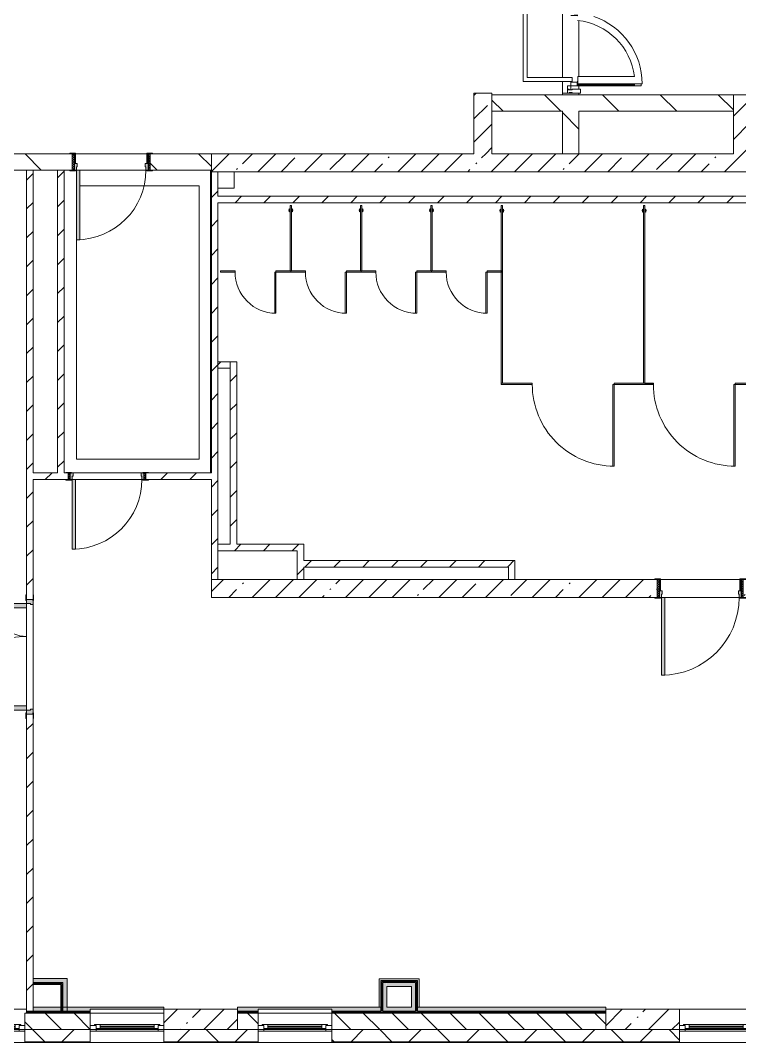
# Model space of a CAD drawing. Header units: millimetres. Extents: x -2766 to 205613, y -8553 to 29000.
# Drawn here: x 170479 to 179268, y -258 to 12229 of the extents above; entities that cross this region are included whole.
import ezdxf

# ---------------------------------------------------------------- set-up
doc = ezdxf.new("R2010")
doc.units = ezdxf.units.MM
for name, color, linetype, lineweight in [('A-DETL-2', 7, 'Continuous', 5), ('A-DOOR-5', 7, 'Continuous', 5), ('A-GENM-1', 7, 'Continuous', 5), ('A-GLAZ-2', 7, 'Continuous', 5), ('A-GLAZ-CWMG-3', 7, 'Continuous', 5), ('A-WALL', 7, 'Continuous', 9), ('A-WALL-3', 7, 'Continuous', 5), ('I-WALL-3', 7, 'Continuous', 5), ('S-COLS-2', 7, 'Continuous', 5)]:
    doc.layers.add(name, color=color, linetype=linetype, lineweight=lineweight)
for name, color, linetype, lineweight, true_color in [('A-DETL-GENF-4', 7, 'Continuous', 5, 0xaaaaaa), ('A-DOOR-2', 7, 'Continuous', 5, 0xaaaaaa), ('A-DOOR-3', 7, 'Continuous', 5, 0xe2e2e2), ('A-DOOR-FRAM-3', 7, 'Continuous', 5, 0xe2e2e2), ('A-DOOR-FRAM-4', 7, 'Continuous', 5, 0xaaaaaa), ('A-FLOR-2', 7, 'Continuous', 5, 0xaaaaaa), ('A-GENM-2', 7, 'Continuous', 5, 0xe2ddcd), ('I-WALL-1', 7, 'Continuous', 9, 0xe7e7e7), ('I-WALL-2', 7, 'Continuous', 5, 0xe7e7e7)]:
    doc.layers.add(name, color=color, linetype=linetype, lineweight=lineweight, true_color=true_color)
pattern_1 = [(45, (78602.98, 0), (-176.7767, 176.7767), [])]
pattern_2 = [(45, (78603, 0), (-285.1231, 285.1231), []), (45, (78888.1, 0), (-285.1231, 285.1231), [504.031, -100.806, 16.764, -84.042])]
pattern_3 = [(135, (78603, 0), (-353.5534, -353.5534), [])]
pattern_4 = [(45, (78603, 0), (-530.33, 530.33), []), (135, (78603, 0), (-530.33, -530.33), [])]

# ---------------------------------------------------------------- blocks, each defined once
blk = doc.blocks.new('120_Окно_СКБ_1Ст - 120_Окно_СКБ_1Ст 900х2500_h_ с форточкой-V213-2_2_1_птичка')
at = {"layer": 'A-GLAZ-2'}
for p, q in [((-450, -127), (-450, -57)), ((-450, -57), (-380, -57)), ((450, -57), (-450, -57)), ((-380, -57), (-380, -127)), ((380, -87), (-380, -87)), ((-380, -87), (-380, -127)), ((-330, -137), (-330, -87)), ((-330, -107), (330, -107)), ((330, -117), (-330, -117)), ((330, -137), (330, -87)), ((380, -127), (380, -57)), ((380, -57), (450, -57)), ((380, -127), (380, -87)), ((450, -57), (450, -127)), ((-380, -127), (-450, -127)), ((-450, -127), (-400, -127)), ((-380, -127), (-400, -127)), ((-400, -127), (-400, -137)), ((-400, -137), (400, -137)), ((400, -137), (-400, -137)), ((450, -127), (380, -127)), ((400, -127), (380, -127)), ((400, -127), (450, -127)), ((400, -137), (400, -127))]:
    blk.add_line(p, q, dxfattribs=at)
blk = doc.blocks.new('120_Окно_СКБ_1Ст - 120_Окно_СКБ_1Ст 900х2500_h_ с форточкой-22876038-2_2_1_птичка')
at = {"layer": 'A-GLAZ-2'}
for p, q in [((-450, -127), (-450, -57)), ((-450, -57), (-380, -57)), ((450, -57), (-450, -57)), ((-380, -57), (-380, -127)), ((380, -87), (-380, -87)), ((-380, -87), (-380, -127)), ((-330, -137), (-330, -87)), ((-330, -107), (330, -107)), ((330, -117), (-330, -117)), ((330, -137), (330, -87)), ((380, -127), (380, -57)), ((380, -57), (450, -57)), ((380, -127), (380, -87)), ((450, -57), (450, -127)), ((-380, -127), (-450, -127)), ((-450, -127), (-400, -127)), ((-380, -127), (-400, -127)), ((-400, -127), (-400, -137)), ((-400, -137), (400, -137)), ((400, -137), (-400, -137)), ((450, -127), (380, -127)), ((400, -127), (380, -127)), ((400, -127), (450, -127)), ((400, -137), (400, -127))]:
    blk.add_line(p, q, dxfattribs=at)
blk = doc.blocks.new('BSC_Колонна _Прямоугольная - 250х900-23282983-2_2_1_птичка')
at = {"layer": 'S-COLS-2'}
h = blk.add_hatch(dxfattribs=at)
h.set_pattern_fill('FP_147', color=256, style=0, pattern_type=2)
h.set_pattern_definition([(45, (-99480, -25), (-285.1231, 285.1231), []), (45, (-99194.88, -25), (-285.1231, 285.1231), [504.031, -100.806, 16.764, -84.042])])
h.paths.add_polyline_path([(450, -125), (450, 125), (-450, 125), (-450, -125)])
for p, q in [((450, 125), (-450, 125)), ((-450, 125), (-450, -125)), ((450, -125), (450, 125)), ((-450, -125), (450, -125))]:
    blk.add_line(p, q, dxfattribs=at)
blk = doc.blocks.new('110_Дверь_СКБ_1Ст_Внутренняя1 - Д-7а_л__950x2100h_Туалет-V215-2_2_1_птичка')
at = {"layer": 'A-DOOR-2'}
h = blk.add_hatch(dxfattribs=at)
h.set_pattern_fill('FP_148', color=256, style=0, pattern_type=2)
h.set_pattern_definition([(135, (1776.41, 174.685), (-14.14214, -14.14214), []), (225, (1776.41, 174.685), (14.14214, -14.14214), [])])
h.paths.add_polyline_path([(537.5, 110), (512.5, 110), (512.5, -110), (537.5, -110)])
at = {"layer": 'A-DOOR-3'}
h = blk.add_hatch(color=256, dxfattribs=at)
h.paths.add_polyline_path([(-487.5, 110), (-487.5, 30), (-452.5, 30), (-452.5, 70), (-462.5, 70), (-462.5, 110), (-472.5, 110)])
h.paths.add_polyline_path([(497.5, 110), (487.5, 110), (487.5, 70), (477.5, 70), (477.5, 30), (512.5, 30), (512.5, 110)])
at = {"layer": 'A-DOOR-FRAM-3'}
for points in [[(487.5, 1060), (447.5, 1060), (447.5, 110), (487.5, 112), (487.5, 692.5)], [(-512.5, 118), (-542.5, 118), (-542.5, 110), (-472.5, 110), (-472.5, 118), (-498.3, 118)], [(-487.5, 30), (-487.5, -110), (-472.5, -110), (-472.5, 30)], [(567.5, 118), (497.5, 118), (497.5, 110), (567.5, 110)], [(497.5, 30), (497.5, -110), (512.5, -110), (512.5, 30)], [(-487.5, -110), (-542.5, -110), (-542.5, -118), (-472.5, -118), (-472.5, -110)], [(567.5, -110), (497.5, -110), (497.5, -118), (567.5, -114)]]:
    blk.add_hatch(color=256, dxfattribs=at).paths.add_polyline_path(points)
at = {"layer": 'A-DOOR-FRAM-4'}
h = blk.add_hatch(dxfattribs=at)
h.set_pattern_fill('FP_149', color=256, style=0, pattern_type=2)
h.set_pattern_definition([(45, (-346.384, 174.685), (-14.1421, 14.1421), []), (135, (-346.384, 174.685), (-14.1421, -14.1421), [])])
h.paths.add_polyline_path([(-512.5, 110), (-512.5, -110), (-487.5, -110), (-487.5, 110)])
at = {"layer": 'A-DOOR-2'}
for p, q in [((487.5, 1060), (447.5, 1060)), ((447.5, 1060), (447.5, 110)), ((487.5, 110), (487.5, 1060)), ((447.5, 110), (487.5, 110))]:
    blk.add_line(p, q, dxfattribs=at)
blk.add_arc((487.5, 110), 950, 90, 180, dxfattribs=at)
at = {"layer": 'A-DOOR-FRAM-4'}
for p, q in [((-472.5, 118), (-542.5, 118)), ((-542.5, 118), (-542.5, 110)), ((-542.5, 110), (-472.5, 110)), ((-487.5, 110), (-512.5, 110)), ((-512.5, 110), (-512.5, -110)), ((-462.5, 110), (-487.5, 110)), ((-487.5, 110), (-487.5, 30)), ((-487.5, -110), (-487.5, 110)), ((-472.5, 110), (-487.5, 110)), ((-487.5, 110), (-487.5, 109)), ((-487.5, 109), (-472.5, 109)), ((-487.5, 30), (-452.5, 30)), ((-472.5, 30), (-487.5, 30)), ((-487.5, 30), (-487.5, -110)), ((-472.5, 110), (-472.5, 118)), ((-472.5, 109), (-472.5, 110)), ((-472.5, -110), (-472.5, 30)), ((-462.5, 70), (-462.5, 110)), ((-452.5, 70), (-462.5, 70)), ((-452.5, 30), (-452.5, 70)), ((487.5, 70), (477.5, 70)), ((477.5, 70), (477.5, 30)), ((477.5, 30), (512.5, 30)), ((487.5, 110), (487.5, 70)), ((512.5, 110), (487.5, 110)), ((567.5, 118), (497.5, 118)), ((497.5, 118), (497.5, 110)), ((512.5, 110), (497.5, 110)), ((497.5, 110), (497.5, 109)), ((497.5, 110), (567.5, 110)), ((497.5, 109), (512.5, 109)), ((512.5, 30), (497.5, 30)), ((497.5, 30), (497.5, -110)), ((512.5, 30), (512.5, 110)), ((537.5, 110), (512.5, 110)), ((512.5, 110), (512.5, -110)), ((512.5, 109), (512.5, 110)), ((512.5, -110), (512.5, 30)), ((537.5, -110), (537.5, 110)), ((567.5, 110), (567.5, 118)), ((-472.5, -110), (-542.5, -110)), ((-542.5, -110), (-542.5, -118)), ((-542.5, -118), (-472.5, -118)), ((-512.5, -110), (-487.5, -110)), ((-487.5, -110), (-472.5, -110)), ((-472.5, -118), (-472.5, -110)), ((497.5, -110), (512.5, -110)), ((567.5, -110), (497.5, -110)), ((497.5, -110), (497.5, -118)), ((497.5, -118), (567.5, -118)), ((512.5, -110), (537.5, -110)), ((567.5, -118), (567.5, -110))]:
    blk.add_line(p, q, dxfattribs=at)
blk = doc.blocks.new('110_Дверь_СКБ_2Ст - Д-5_п_ Из игровой в коридор-32215844-2_2_1_птичка')
at = {"layer": 'A-DOOR-3'}
for points in [[(-638, 41), (-638, 40), (-588, 42), (-588, 940), (-638, 940), (-638, 233)], [(612, 58), (612, 40), (662, 43), (662, 440), (612, 440), (612, 126)]]:
    blk.add_hatch(color=256, dxfattribs=at).paths.add_polyline_path(points)
h = blk.add_hatch(color=256, dxfattribs=at)
h.paths.add_polyline_path([(-688, 39), (-688, -40), (-628, -40), (-628, -10), (-638, -10), (-638, 40), (-688, 40)])
h.paths.add_polyline_path([(652, -20), (652, -40), (712, -39), (712, 40), (662, 40), (662, -10), (652, -10)])
at = {"layer": 'A-DOOR-FRAM-3'}
for points in [[(-743, 40), (-672, 40), (-672, 48), (-743, 48)], [(698, 48), (698, 40), (768, 40), (765, 48), (712, 48)], [(-743, -48), (-672, -48), (-672, -40), (-743, -44)], [(698, -48), (768, -48), (768, -40), (698, -40)]]:
    blk.add_hatch(color=256, dxfattribs=at).paths.add_polyline_path(points)
at = {"layer": 'A-DOOR-2'}
for p, q in [((-638, 940), (-638, 40)), ((-588, 940), (-638, 940)), ((-588, 40), (-588, 940)), ((662, 440), (612, 440)), ((612, 440), (612, 40)), ((662, 40), (662, 440)), ((-638, 40), (-588, 40)), ((612, 40), (662, 40))]:
    blk.add_line(p, q, dxfattribs=at)
for centre, radius, start, end in [((-638, 40), 900, 0, 90), ((662, 40), 400, 90, 180)]:
    blk.add_arc(centre, radius, start, end, dxfattribs=at)
at = {"layer": 'A-DOOR-FRAM-4'}
for p, q in [((-672, 48), (-743, 48)), ((-743, 48), (-743, 40)), ((-743, 40), (-672, 40)), ((-638, 40), (-688, 40)), ((-688, 40), (-688, -40)), ((-672, 40), (-672, 48)), ((-638, -10), (-638, 40)), ((662, 40), (662, -10)), ((712, 40), (662, 40)), ((768, 48), (698, 48)), ((698, 48), (698, 40)), ((698, 40), (768, 40)), ((712, -40), (712, 40)), ((768, 40), (768, 48)), ((-672, -40), (-743, -40)), ((-743, -40), (-743, -48)), ((-743, -48), (-672, -48)), ((-688, -40), (-628, -40)), ((-672, -39), (-688, -39)), ((-688, -39), (-688, -40)), ((-688, -40), (-672, -40)), ((-672, -40), (-672, -39)), ((-672, -48), (-672, -40)), ((-628, -10), (-638, -10)), ((-628, -40), (-628, -10)), ((662, -10), (652, -10)), ((652, -10), (652, -40)), ((652, -40), (712, -40)), ((712, -39), (698, -39)), ((698, -39), (698, -40)), ((698, -40), (712, -40)), ((768, -40), (698, -40)), ((698, -40), (698, -48)), ((698, -48), (768, -48)), ((712, -40), (712, -39)), ((768, -48), (768, -40))]:
    blk.add_line(p, q, dxfattribs=at)
blk = doc.blocks.new('BSC_Колонна _Прямоугольная - 250х900-V216-2_2_1_птичка')
at = {"layer": 'S-COLS-2'}
h = blk.add_hatch(dxfattribs=at)
h.set_pattern_fill('FP_150', color=256, style=0, pattern_type=2)
h.set_pattern_definition([(45, (-94080, -25), (-285.1231, 285.1231), []), (45, (-93794.88, -25), (-285.1231, 285.1231), [504.031, -100.806, 16.764, -84.042])])
h.paths.add_polyline_path([(-450, -125), (450, -125), (450, 125), (-450, 125), (-450, -17)])
for p, q in [((450, 125), (-450, 125)), ((-450, 125), (-450, -125)), ((450, -125), (450, 125)), ((-450, -125), (450, -125))]:
    blk.add_line(p, q, dxfattribs=at)
blk = doc.blocks.new('110_Дверь_СКБ_1Ст_Внутренняя1 - Д-8 950x2100h_охрана-V218-2_2_1_птичка')
at = {"layer": 'A-DOOR-2'}
h = blk.add_hatch(dxfattribs=at)
h.set_pattern_fill('FP_128', color=256, style=0, pattern_type=2)
h.set_pattern_definition([(135, (1826.41, 164.685), (-14.14214, -14.14214), []), (225, (1826.41, 164.685), (14.14214, -14.14214), [])])
h.paths.add_polyline_path([(487, 100), (462, 99), (462, -100), (487, -100), (487, 99)])
at = {"layer": 'A-DOOR-3'}
h = blk.add_hatch(color=256, dxfattribs=at)
h.paths.add_polyline_path([(437, 100), (437, 60), (427, 60), (427, 20), (462, 20), (462, 100)])
h.paths.add_polyline_path([(-438, 100), (-438, 20), (-403, 20), (-404, 60), (-413, 60), (-413, 100)])
at = {"layer": 'A-DOOR-FRAM-3'}
for points in [[(437, 950), (397, 950), (397, 100), (437, 100), (437, 755)], [(-463, 108), (-493, 108), (-493, 100), (-423, 100), (-423, 108), (-442, 108)], [(-438, 20), (-438, -100), (-423, -100), (-423, 20)], [(517, 108), (447, 107), (447, 100), (517, 100), (517, 106)], [(462, 20), (447, 20), (447, -100), (462, -100)], [(-493, -100), (-493, -108), (-423, -108), (-423, -100), (-463, -100)], [(447, -100), (447, -108), (517, -108), (517, -100), (462, -100)]]:
    blk.add_hatch(color=256, dxfattribs=at).paths.add_polyline_path(points)
at = {"layer": 'A-DOOR-FRAM-4'}
h = blk.add_hatch(dxfattribs=at)
h.set_pattern_fill('FP_129', color=256, style=0, pattern_type=2)
h.set_pattern_definition([(45, (-296.384, 164.685), (-14.1421, 14.1421), []), (135, (-296.384, 164.685), (-14.1421, -14.1421), [])])
h.paths.add_polyline_path([(-463, 100), (-463, -100), (-438, -95), (-438, 100)])
at = {"layer": 'A-DOOR-2'}
for p, q in [((437, 950), (397, 950)), ((397, 950), (397, 100)), ((437, 100), (437, 950)), ((397, 100), (437, 100))]:
    blk.add_line(p, q, dxfattribs=at)
blk.add_arc((437, 100), 850, 90, 180, dxfattribs=at)
at = {"layer": 'A-DOOR-FRAM-4'}
for p, q in [((-423, 108), (-493, 108)), ((-493, 108), (-493, 100)), ((-493, 100), (-423, 100)), ((-438, 100), (-463, 100)), ((-463, 100), (-463, -100)), ((-413, 100), (-438, 100)), ((-438, 100), (-438, 20)), ((-438, -100), (-438, 100)), ((-423, 100), (-438, 100)), ((-438, 100), (-438, 99)), ((-438, 99), (-423, 99)), ((-438, 20), (-403, 20)), ((-423, 20), (-438, 20)), ((-438, 20), (-438, -100)), ((-423, 100), (-423, 108)), ((-423, 99), (-423, 100)), ((-423, -100), (-423, 20)), ((-413, 60), (-413, 100)), ((-403, 60), (-413, 60)), ((-403, 20), (-403, 60)), ((437, 60), (427, 60)), ((427, 60), (427, 20)), ((427, 20), (462, 20)), ((437, 100), (437, 60)), ((462, 100), (437, 100)), ((517, 108), (447, 108)), ((447, 108), (447, 100)), ((462, 100), (447, 100)), ((447, 100), (447, 99)), ((447, 100), (517, 100)), ((447, 99), (462, 99)), ((462, 20), (447, 20)), ((447, 20), (447, -100)), ((462, 20), (462, 100)), ((487, 100), (462, 100)), ((462, 100), (462, -100)), ((462, 99), (462, 100)), ((462, -100), (462, 20)), ((487, -100), (487, 100)), ((517, 100), (517, 108)), ((-423, -100), (-493, -100)), ((-493, -100), (-493, -108)), ((-493, -108), (-423, -108)), ((-463, -100), (-438, -100)), ((-438, -100), (-423, -100)), ((-423, -108), (-423, -100)), ((447, -100), (462, -100)), ((517, -100), (447, -100)), ((447, -100), (447, -108)), ((447, -108), (517, -108)), ((462, -100), (487, -100)), ((517, -108), (517, -100))]:
    blk.add_line(p, q, dxfattribs=at)
blk = doc.blocks.new('110_Дверь_СКБ_1Ст_Внутренняя1 - Д-8 950x2100h_охрана-V219-2_2_1_птичка')
at = {"layer": 'A-DOOR-2'}
h = blk.add_hatch(dxfattribs=at)
h.set_pattern_fill('FP_152', color=256, style=0, pattern_type=2)
h.set_pattern_definition([(135, (1826.41, 104.685), (-14.14214, -14.14214), []), (225, (1826.41, 104.685), (14.14214, -14.14214), [])])
h.paths.add_polyline_path([(462, 40), (462, -40), (487, -40), (487, 40)])
at = {"layer": 'A-DOOR-3'}
h = blk.add_hatch(color=256, dxfattribs=at)
h.paths.add_polyline_path([(-438, 40), (-438, -40), (-403, -40), (-403, 0), (-413, 0), (-413, 40)])
h.paths.add_polyline_path([(462, 40), (437, 39), (437, 0), (427, 0), (427, -40), (462, -38), (462, 39)])
at = {"layer": 'A-DOOR-FRAM-3'}
for points in [[(397, 890), (397, 40), (437, 40), (437, 890)], [(-463, 48), (-493, 48), (-493, 40), (-423, 44), (-423, 48), (-438, 48)], [(517, 48), (447, 48), (447, 40), (517, 40)], [(-423, -40), (-493, -41), (-493, -48), (-423, -48), (-423, -41)], [(487, -40), (447, -40), (447, -48), (517, -48), (517, -40)]]:
    blk.add_hatch(color=256, dxfattribs=at).paths.add_polyline_path(points)
at = {"layer": 'A-DOOR-FRAM-4'}
h = blk.add_hatch(dxfattribs=at)
h.set_pattern_fill('FP_153', color=256, style=0, pattern_type=2)
h.set_pattern_definition([(45, (-296.384, 104.685), (-14.1421, 14.1421), []), (135, (-296.384, 104.685), (-14.1421, -14.1421), [])])
h.paths.add_polyline_path([(-463, 40), (-463, -40), (-438, -40), (-438, 40)])
at = {"layer": 'A-DOOR-2'}
for p, q in [((437, 890), (397, 890)), ((397, 890), (397, 40)), ((437, 40), (437, 890)), ((397, 40), (437, 40))]:
    blk.add_line(p, q, dxfattribs=at)
blk.add_arc((437, 40), 850, 90, 180, dxfattribs=at)
at = {"layer": 'A-DOOR-FRAM-4'}
for p, q in [((-423, 48), (-493, 48)), ((-493, 48), (-493, 40)), ((-493, 40), (-423, 40)), ((-438, 40), (-463, 40)), ((-463, 40), (-463, -40)), ((-413, 40), (-438, 40)), ((-438, 40), (-438, -40)), ((-438, -40), (-438, 40)), ((-423, 40), (-438, 40)), ((-438, 40), (-438, 39)), ((-438, 39), (-423, 39)), ((-423, 40), (-423, 48)), ((-423, 39), (-423, 40)), ((-413, 0), (-413, 40)), ((-403, 0), (-413, 0)), ((-403, -40), (-403, 0)), ((437, 0), (427, 0)), ((427, 0), (427, -40)), ((437, 40), (437, 0)), ((462, 40), (437, 40)), ((517, 48), (447, 48)), ((447, 48), (447, 40)), ((462, 40), (447, 40)), ((447, 40), (447, 39)), ((447, 40), (517, 40)), ((447, 39), (462, 39)), ((462, -40), (462, 40)), ((487, 40), (462, 40)), ((462, 40), (462, -40)), ((462, 39), (462, 40)), ((487, -40), (487, 40)), ((517, 40), (517, 48)), ((-423, -40), (-493, -40)), ((-493, -40), (-493, -48)), ((-493, -48), (-423, -48)), ((-463, -40), (-438, -40)), ((-423, -39), (-438, -39)), ((-438, -39), (-438, -40)), ((-438, -40), (-403, -40)), ((-438, -40), (-423, -40)), ((-423, -40), (-423, -39)), ((-423, -48), (-423, -40)), ((427, -40), (462, -40)), ((462, -39), (447, -39)), ((447, -39), (447, -40)), ((447, -40), (462, -40)), ((517, -40), (447, -40)), ((447, -40), (447, -48)), ((447, -48), (517, -48)), ((462, -40), (462, -39)), ((462, -40), (487, -40)), ((517, -48), (517, -40))]:
    blk.add_line(p, q, dxfattribs=at)
blk = doc.blocks.new('131_Сантехническая перегородка 7 - СП-1-V268-2_2_1_птичка')
at = {"layer": 'A-GENM-2'}
blk.add_hatch(color=256, dxfattribs=at).paths.add_polyline_path([(2166, -8), (2166, 8), (-4, 8), (-4, -8), (1953, -8)])
at = {"layer": 'A-GENM-1'}
for p, q in [((2166, 8), (-4, 8)), ((-4, 8), (-4, -8)), ((2166, -8), (2166, 8)), ((-4, -8), (2166, -8))]:
    blk.add_line(p, q, dxfattribs=at)
at = {"layer": 'A-GENM-1', "flags": 128}
for points in [[(71, 8), (71, 9), (71, 9), (70, 9), (70, 10), (70, 10), (69, 11), (69, 11), (68, 12), (68, 12), (67, 12), (67, 13), (66, 13), (66, 13), (65, 14), (65, 14), (64, 14), (64, 14), (63, 14), (62, 15), (62, 15), (61, 15), (61, 15), (60, 15), (59, 15), (59, 15), (58, 15), (58, 15), (57, 15), (56, 15), (56, 15), (55, 15), (55, 15), (54, 14), (54, 14), (53, 14), (52, 14), (52, 13), (51, 13), (51, 13), (50, 13), (50, 12), (49, 12), (49, 11), (48, 11), (48, 11), (48, 10), (47, 10), (47, 9), (46, 9), (46, 8), (46, 8)], [(46, -8), (46, -9), (47, -9), (47, -9), (47, -10), (48, -10), (48, -11), (49, -11), (49, -12), (50, -12), (50, -12), (51, -13), (51, -13), (52, -13), (52, -14), (53, -14), (53, -14), (54, -14), (54, -14), (55, -15), (56, -15), (56, -15), (57, -15), (57, -15), (58, -15), (59, -15), (59, -15), (60, -15), (60, -15), (61, -15), (62, -15), (62, -15), (63, -15), (63, -14), (64, -14), (64, -14), (65, -14), (66, -13), (66, -13), (67, -13), (67, -13), (68, -12), (68, -12), (69, -11), (69, -11), (69, -11), (70, -10), (70, -10), (71, -9), (71, -9), (71, -8), (71, -8)]]:
    blk.add_lwpolyline(points, dxfattribs=at)
at = {"layer": 'A-GENM-1'}
for radius, start, end in [(24.6, 19.9113, 160.0887), (17.6, 45, 135), (17.6, 45, 135), (15.1, 45, 135), (24.6, 199.9113, 340.0887), (17.6, 225, 315), (17.6, 225, 315), (15.1, 225, 315)]:
    blk.add_arc((59, 0), radius, start, end, dxfattribs=at)
blk = doc.blocks.new('131_Сантехническая перегородка 6 - СП-1-V269-2_2_1_птичка')
at = {"layer": 'A-GENM-2'}
blk.add_hatch(color=256, dxfattribs=at).paths.add_polyline_path([(800, 8), (0, 8), (0, -8), (800, -8)])
at = {"layer": 'A-GENM-1'}
for p, q in [((800, 8), (0, 8)), ((0, 8), (0, -8)), ((800, -8), (800, 8)), ((0, -8), (800, -8))]:
    blk.add_line(p, q, dxfattribs=at)
at = {"layer": 'A-GENM-1', "flags": 128}
for points in [[(71, 8), (71, 9), (71, 9), (70, 9), (70, 10), (70, 10), (69, 11), (69, 11), (68, 12), (68, 12), (67, 12), (67, 13), (66, 13), (66, 13), (65, 14), (65, 14), (64, 14), (64, 14), (63, 14), (62, 15), (62, 15), (61, 15), (61, 15), (60, 15), (59, 15), (59, 15), (58, 15), (58, 15), (57, 15), (56, 15), (56, 15), (55, 15), (55, 15), (54, 14), (54, 14), (53, 14), (52, 14), (52, 13), (51, 13), (51, 13), (50, 13), (50, 12), (49, 12), (49, 11), (48, 11), (48, 11), (48, 10), (47, 10), (47, 9), (46, 9), (46, 8), (46, 8)], [(46, -8), (46, -9), (47, -9), (47, -9), (47, -10), (48, -10), (48, -11), (49, -11), (49, -12), (50, -12), (50, -12), (51, -13), (51, -13), (52, -13), (52, -14), (53, -14), (53, -14), (54, -14), (54, -14), (55, -15), (56, -15), (56, -15), (57, -15), (57, -15), (58, -15), (59, -15), (59, -15), (60, -15), (60, -15), (61, -15), (62, -15), (62, -15), (63, -15), (63, -14), (64, -14), (64, -14), (65, -14), (66, -13), (66, -13), (67, -13), (67, -13), (68, -12), (68, -12), (69, -11), (69, -11), (69, -11), (70, -10), (70, -10), (71, -9), (71, -9), (71, -8), (71, -8)]]:
    blk.add_lwpolyline(points, dxfattribs=at)
at = {"layer": 'A-GENM-1'}
for radius, start, end in [(24.6, 19.9113, 160.0887), (17.6, 45, 135), (17.6, 45, 135), (15.1, 45, 135), (24.6, 199.9113, 340.0887), (17.6, 225, 315), (17.6, 225, 315), (15.1, 225, 315)]:
    blk.add_arc((59, 0), radius, start, end, dxfattribs=at)
blk = doc.blocks.new('131_Сантехническая перегородка_Дверь МГН - СД-1-V270-2_2_1_птичка')
at = {"layer": 'A-GENM-2'}
for points in [[(10, 8), (-370, 8), (-367, -8), (10, -8)], [(1390, 8), (1010, 8), (1010, -8), (1390, -8)]]:
    blk.add_hatch(color=256, dxfattribs=at).paths.add_polyline_path(points)
at = {"layer": 'A-DOOR-5'}
for p, q in [((10, 1008), (26, 1008)), ((10, 8), (10, 1008)), ((26, 8), (26, 1008)), ((10, 8), (26, 8))]:
    blk.add_line(p, q, dxfattribs=at)
blk.add_arc((10, 8), 1000, 360, 90, dxfattribs=at)
at = {"layer": 'A-GENM-1'}
for p, q in [((10, 8), (-370, 8)), ((-370, 8), (-370, -8)), ((10, -8), (10, 8)), ((1390, 8), (1010, 8)), ((1010, 8), (1010, -8)), ((1390, -8), (1390, 8)), ((-370, -8), (10, -8)), ((1010, -8), (1390, -8))]:
    blk.add_line(p, q, dxfattribs=at)
blk = doc.blocks.new('131_Сантехническая перегородка_Дверь 5 - СД-1-V271-2_2_1_птичка')
at = {"layer": 'A-GENM-2'}
for points in [[(250, 8), (70, 8), (70, -8), (250, -8)], [(859, 8), (750, 8), (750, -8), (930, -8), (930, 8), (886, 8)]]:
    blk.add_hatch(color=256, dxfattribs=at).paths.add_polyline_path(points)
at = {"layer": 'A-DOOR-5'}
for p, q in [((266, 508), (250, 508)), ((250, 8), (250, 508)), ((266, 8), (266, 508)), ((266, 8), (250, 8))]:
    blk.add_line(p, q, dxfattribs=at)
blk.add_arc((250, 8), 500, 360, 90, dxfattribs=at)
at = {"layer": 'A-GENM-1'}
for p, q in [((250, 8), (70, 8)), ((70, 8), (70, -8)), ((250, -8), (250, 8)), ((930, 8), (750, 8)), ((750, 8), (750, -8)), ((930, -8), (930, 8)), ((70, -8), (250, -8)), ((750, -8), (930, -8))]:
    blk.add_line(p, q, dxfattribs=at)
blk = doc.blocks.new('131_Сантехническая перегородка_Дверь 5 - СД-1-V272-2_2_1_птичка')
at = {"layer": 'A-GENM-2'}
for points in [[(78, 8), (78, -8), (250, -8), (250, 8)], [(750, 8), (750, -8), (930, -8), (930, 8), (922, 8)]]:
    blk.add_hatch(color=256, dxfattribs=at).paths.add_polyline_path(points)
at = {"layer": 'A-DOOR-5'}
for p, q in [((266, 508), (250, 508)), ((250, 8), (250, 508)), ((266, 8), (266, 508)), ((266, 8), (250, 8))]:
    blk.add_line(p, q, dxfattribs=at)
blk.add_arc((250, 8), 500, 360, 90, dxfattribs=at)
at = {"layer": 'A-GENM-1'}
for p, q in [((250, 8), (70, 8)), ((70, 8), (70, -8)), ((250, -8), (250, 8)), ((930, 8), (750, 8)), ((750, 8), (750, -8)), ((930, -8), (930, 8)), ((70, -8), (250, -8)), ((750, -8), (930, -8))]:
    blk.add_line(p, q, dxfattribs=at)
blk = doc.blocks.new('131_Сантехническая перегородка_Дверь МГН 2 - СД-1-V273-2_2_1_птичка')
at = {"layer": 'A-GENM-2'}
for points in [[(-268, 8), (-430, 8), (-430, -8), (10, -8), (10, 8)], [(1010, 8), (1010, -8), (1110, -8), (1110, 8)]]:
    blk.add_hatch(color=256, dxfattribs=at).paths.add_polyline_path(points)
at = {"layer": 'A-DOOR-5'}
for p, q in [((10, 1008), (26, 1008)), ((10, 8), (10, 1008)), ((26, 8), (26, 1008)), ((10, 8), (26, 8))]:
    blk.add_line(p, q, dxfattribs=at)
blk.add_arc((10, 8), 1000, 360, 90, dxfattribs=at)
at = {"layer": 'A-GENM-1'}
for p, q in [((10, 8), (-430, 8)), ((-430, 8), (-430, -8)), ((10, -8), (10, 8)), ((1110, 8), (1010, 8)), ((1010, 8), (1010, -8)), ((1110, -8), (1110, 8)), ((-430, -8), (10, -8)), ((1010, -8), (1110, -8))]:
    blk.add_line(p, q, dxfattribs=at)
blk = doc.blocks.new('Дверь_Витражная_остекление_ - ВВ-7 остекление-32349468-2_2_1_птичка')
at = {"layer": 'A-DETL-GENF-4'}
for p, q in [((-815, -20), (-860, -20)), ((-860, -880), (-860, -20)), ((-815, -20), (-860, -20)), ((-860, -20), (-860, -880)), ((-860, -100), (-815, -100)), ((-850, -800), (-850, -100)), ((-815, -107), (-815, -20)), ((-815, -107), (-815, -20)), ((-806, -107), (-806, -100)), ((865, -104), (865, -20)), ((865, -20), (865, -104)), ((900, -100), (865, -100)), ((900, -800), (900, -140)), ((910, -880), (910, -140)), ((910, -880), (910, -140)), ((-860, -800), (-837, -800)), ((910, -800), (878, -800)), ((-860, -880), (-837, -880)), ((-860, -880), (-837, -880)), ((910, -880), (878, -880)), ((878, -880), (910, -880))]:
    blk.add_line(p, q, dxfattribs=at)
at = {"layer": 'A-DOOR-2'}
for p, q in [((-910, 20), (-860, 20)), ((-910, -20), (-910, 20)), ((-860, 20), (-860, -20)), ((860, 20), (910, 20)), ((860, -20), (860, 20)), ((910, 20), (910, -20)), ((-860, -20), (-910, -20)), ((-860, -880), (-860, -20)), ((910, -20), (860, -20)), ((860, -104), (860, -39))]:
    blk.add_line(p, q, dxfattribs=at)
for centre, start, end in [((-860, -20), 354.2215, 0), ((860, -20), 180, 185.7785), ((-860, -20), 270, 271.5473)]:
    blk.add_arc(centre, 860, start, end, dxfattribs=at)
blk = doc.blocks.new('Прямоугольный импост - Импост структурный с накладкой - 160мм Темный-32310142-2_2_1_птичка')
at = {"layer": 'A-GLAZ-CWMG-3'}
for p, q in [((-50, 0), (-50, 17)), ((-50, 17), (0, 17)), ((-40, 0), (-50, 0)), ((-40, -40), (-40, 0)), ((0, 0), (-10, 0)), ((-10, 0), (-10, -40)), ((0, 17), (0, 0)), ((-50, -140), (-50, -40)), ((-50, -40), (-40, -40)), ((-10, -40), (0, -40)), ((0, -40), (0, -140)), ((0, -140), (-50, -140))]:
    blk.add_line(p, q, dxfattribs=at)

msp = doc.modelspace()

# ---------------------------------------------------------------- hatches: boundary and pattern name
at = {"layer": 'A-WALL-3'}
h = msp.add_hatch(dxfattribs=at)
h.set_pattern_fill('FP_125', color=256, style=0, pattern_type=2)
h.set_pattern_definition([(135, (78602.98, 0), (-176.7767, -176.7767), [])])
h.paths.add_polyline_path([(181483, -100), (181483, 100), (181233, 100), (181233, -100), (181260.6, -100)])
h.paths.add_polyline_path([(170566.2, -100), (171333, -100), (171333, 100), (170533, 100), (170533, -100), (170553, -100)])
h.paths.add_polyline_path([(201433, -100), (201433, 100), (200633, 97.5), (200633, -100), (201077.8, -100)])
h.paths.add_polyline_path([(173133, -100), (173383, -100), (173383, 100), (173133, 100)])
h.paths.add_polyline_path([(174283, -100), (177633, -100), (177633, 100), (174283, 100), (174283, 64.3)])
h.paths.add_polyline_path([(197933, -100), (197933, 100), (197433, 100), (197433, -100), (197925.1, -100)])
h.paths.add_polyline_path([(179433, -100), (180333, -100), (180333, 100), (179433, 100), (179433, 57.3)])
h.paths.add_polyline_path([(193871.5, -100), (194233, -100), (194233, 100), (193183, 100), (193183, -100)])
h.paths.add_polyline_path([(192283, -100), (192283, 100), (192033, 100), (192033, -100), (192070, -100)])
h.paths.add_polyline_path([(182383, -100), (183433, -100), (183433, 100), (182383, 100), (182383, -8.4)])
h.paths.add_polyline_path([(187533, -100), (188833, -100), (188833, 100), (187533, 100)])
h = msp.add_hatch(dxfattribs=at)
h.set_pattern_fill('FP_121', color=256, style=0, pattern_type=2)
h.set_pattern_definition([(45, (78603, 0), (-353.5534, 353.5534), []), (135, (78603, 0), (-353.5534, -353.5534), [])])
h.paths.add_polyline_path([(203680.1, -250), (203683, -250), (203683, -100), (202333, -100), (202333, -250), (203433, -250)])
h.paths.add_polyline_path([(199276.2, -250), (199733, -250), (199733, -100), (198833, -100), (198833, -250)])
h.paths.add_polyline_path([(200633, -250), (201433, -248), (201433, -100), (200633, -100), (200633, -244.5)])
h.paths.add_polyline_path([(188016.5, -250), (188833, -250), (188833, -100), (187533, -100), (187533, -250), (187566.1, -250)])
h.paths.add_polyline_path([(191133, -250), (192283, -250), (192283, -100), (191133, -100), (191133, -202.5)])
h.paths.add_polyline_path([(186633, -250), (186633, -100), (185733, -100), (185733, -250), (185764.5, -250)])
h.paths.add_polyline_path([(193183, -250), (194233, -250), (194233, -100), (193183, -100), (193183, -211.6)])
h.paths.add_polyline_path([(196533, -250), (197933, -250), (197933, -100), (196533, -100), (196533, -226.4)])
h.paths.add_polyline_path([(180359.8, -250), (181483, -250), (181483, -100), (179433, -100), (179433, -250), (179459.1, -250)])
h.paths.add_polyline_path([(183433, -250), (183433, -100), (182383, -100), (182383, -250)])
h.paths.add_polyline_path([(178533, -250), (178533, -100), (174283, -100), (174283, -250), (176756.7, -250)])
h.paths.add_polyline_path([(172233, -250), (173383, -250), (173383, -100), (172233, -100), (172233, -118.9)])
h.paths.add_polyline_path([(171333, -250), (171333, -100), (170533, -100), (170533, -250), (170901.6, -250)])
h.paths.add_polyline_path([(169633, -250), (169633, -100), (167813, -100), (167813, -250), (169550.5, -250)])
at = {"layer": 'I-WALL-1'}
for points in [[(170999, 475), (171049, 475), (171048, 525), (170633, 520), (170633, 475)], [(171041.3, 175), (171049, 175), (171048, 475), (170999, 475), (170999, 175), (171024, 175)], [(171252.9, 125), (171333, 125), (171333, 150), (172233, 150), (172233, 175), (170633, 175), (170633, 125), (171072.9, 125)]]:
    msp.add_hatch(color=256, dxfattribs=at).paths.add_polyline_path(points)
h = msp.add_hatch(color=256, dxfattribs=at)
h.paths.add_polyline_path([(175228, 125), (175308, 125.1), (175308, 175), (174908, 175), (174908, 125), (175160.5, 125)])
h.paths.add_polyline_path([(175333, 125), (177633, 125), (177633, 175), (175333, 175), (175333, 150)])
h.paths.add_polyline_path([(173153.6, 125), (173383, 125), (173383, 150), (174283, 150), (174283, 125), (174883, 125), (174883, 175), (173133, 175), (173133, 125)])
at = {"layer": 'I-WALL-2'}
for points in [[(174958, 175), (174955.2, 475), (174908, 475), (174908, 175), (174955.2, 175)], [(175258, 425), (175308, 425), (175308, 475), (174958, 475), (174958, 425)], [(175258, 175), (175308, 175), (175308, 425), (175258, 425), (175258, 320.1)]]:
    msp.add_hatch(color=256, dxfattribs=at).paths.add_polyline_path(points)
at = {"layer": 'I-WALL-3'}
h = msp.add_hatch(dxfattribs=at)
h.set_pattern_fill('FP_123', color=256, style=0, pattern_type=2)
h.set_pattern_definition(pattern_2)
h.paths.add_polyline_path([(176022, 10600), (176242, 10600), (176242, 11340), (176022, 11340), (176022, 10612.2)])
h = msp.add_hatch(dxfattribs=at)
h.set_pattern_fill('FP_126', color=256, style=0, pattern_type=2)
h.set_pattern_definition(pattern_3)
h.paths.add_polyline_path([(178558.3, 11120), (179192, 11120), (179192, 11320), (176242, 11320), (176242, 11120), (177657.5, 11120)])
h = msp.add_hatch(dxfattribs=at)
h.set_pattern_fill('FP_123', color=256, style=0, pattern_type=2)
h.set_pattern_definition(pattern_2)
h.paths.add_polyline_path([(179412, 10600), (179412, 11320), (179192, 11320), (179192, 10600)])
h = msp.add_hatch(dxfattribs=at)
h.set_pattern_fill('FP_126', color=256, style=0, pattern_type=2)
h.set_pattern_definition(pattern_3)
h.paths.add_polyline_path([(177103, 10600), (177303, 10600), (177303, 11120), (177103, 11120), (177103, 10615.1)])
h = msp.add_hatch(dxfattribs=at)
h.set_pattern_fill('FP_126', color=256, style=0, pattern_type=2)
h.set_pattern_definition(pattern_3)
h.paths.add_polyline_path([(172252.8, 10400), (172813, 10401.4), (172813, 10600), (172063, 10600), (172063, 10400), (172093, 10400)])
h.paths.add_polyline_path([(168533, 10400), (168588, 10403.4), (168588, 10600), (168213, 10600), (168213, 10400), (168324.5, 10400)])
h.paths.add_polyline_path([(169988, 10400), (171113, 10401.4), (171113, 10600), (169988, 10596.6), (169988, 10402.3)])
h = msp.add_hatch(dxfattribs=at)
h.set_pattern_fill('FP_123', color=256, style=0, pattern_type=2)
h.set_pattern_definition(pattern_2)
h.paths.add_polyline_path([(172813, 10380), (180213, 10380), (180213, 10600), (172813, 10600), (172813, 10380.6)])
h = msp.add_hatch(dxfattribs=at)
h.set_pattern_fill('FP_127', color=256, style=0, pattern_type=2)
h.set_pattern_definition(pattern_1)
h.paths.add_polyline_path([(170554.3, 125), (170633, 130.6), (170633, 3755), (170553, 3755), (170553, 125)])
h.paths.add_polyline_path([(170553, 5155), (170633, 5155), (170633, 10400), (170553, 10397.9), (170553, 5180)])
h = msp.add_hatch(dxfattribs=at)
h.set_pattern_fill('FP_127', color=256, style=0, pattern_type=2)
h.set_pattern_definition(pattern_1)
h.paths.add_polyline_path([(170933, 6700), (171013, 6700), (171013, 10400), (170933, 10395), (170933, 6828.1)])
h = msp.add_hatch(dxfattribs=at)
h.set_pattern_fill('FP_127', color=256, style=0, pattern_type=2)
h.set_pattern_definition(pattern_1)
h.paths.add_polyline_path([(172893, 5400), (172893, 10380), (172813, 10378), (172813, 5400)])
h = msp.add_hatch(dxfattribs=at)
h.set_pattern_fill('FP_127', color=256, style=0, pattern_type=2)
h.set_pattern_definition(pattern_1)
h.paths.add_polyline_path([(173123, 10000), (179683, 10000), (179683, 10080), (172893, 10080), (172893, 10000), (173003.2, 10000)])
h = msp.add_hatch(dxfattribs=at)
h.set_pattern_fill('FP_127', color=256, style=0, pattern_type=2)
h.set_pattern_definition(pattern_1)
h.paths.add_polyline_path([(172893, 7980), (173123, 7980), (173123, 8060), (172893, 8060), (172893, 8011.4)])
h = msp.add_hatch(dxfattribs=at)
h.set_pattern_fill('FP_127', color=256, style=0, pattern_type=2)
h.set_pattern_definition(pattern_1)
h.paths.add_polyline_path([(173043, 5830), (173123, 5830), (173123, 7980), (173043, 7980), (173043, 6620)])
h = msp.add_hatch(dxfattribs=at)
h.set_pattern_fill('FP_127', color=256, style=0, pattern_type=2)
h.set_pattern_definition(pattern_1)
h.paths.add_polyline_path([(172803, 6620), (172813, 6620), (172813, 6700), (172013, 6700), (172013, 6620), (172252.8, 6620)])
h.paths.add_polyline_path([(170933, 6620), (171063, 6621.4), (171063, 6700), (170633, 6699.6), (170634.7, 6620)])
h = msp.add_hatch(dxfattribs=at)
h.set_pattern_fill('FP_127', color=256, style=0, pattern_type=2)
h.set_pattern_definition(pattern_1)
h.paths.add_polyline_path([(173153.6, 5750), (173863, 5750), (173863, 5830), (172893, 5830), (172893, 5750), (173123, 5750)])
h = msp.add_hatch(dxfattribs=at)
h.set_pattern_fill('FP_127', color=256, style=0, pattern_type=2)
h.set_pattern_definition(pattern_1)
h.paths.add_polyline_path([(173863, 5400), (173943, 5400), (173943, 5830), (173863, 5830), (173863, 5550)])
h = msp.add_hatch(dxfattribs=at)
h.set_pattern_fill('FP_127', color=256, style=0, pattern_type=2)
h.set_pattern_definition(pattern_1)
h.paths.add_polyline_path([(173943, 5550), (176443, 5550), (176443, 5630), (173943, 5630)])
h = msp.add_hatch(dxfattribs=at)
h.set_pattern_fill('FP_127', color=256, style=0, pattern_type=2)
h.set_pattern_definition(pattern_1)
h.paths.add_polyline_path([(176443, 5400), (176523, 5400), (176523, 5630), (176443, 5630), (176443, 5550)])
h = msp.add_hatch(dxfattribs=at)
h.set_pattern_fill('FP_123', color=256, style=0, pattern_type=2)
h.set_pattern_definition(pattern_2)
h.paths.add_polyline_path([(179683, 5180), (180213, 5180), (180213, 5400), (179313, 5400), (179316.9, 5180), (179596.4, 5180)])
h.paths.add_polyline_path([(172813, 5180), (178263, 5180), (178263, 5400), (172813, 5400)])
h = msp.add_hatch(dxfattribs=at)
h.set_pattern_fill('FP_180', color=256, style=0, pattern_type=2)
h.set_pattern_definition(pattern_4)
h.paths.add_polyline_path([(174895.5, 125), (174895.5, 500), (174883, 500), (174883, 125), (174890.5, 125)])
h = msp.add_hatch(dxfattribs=at)
h.set_pattern_fill('FP_180', color=256, style=0, pattern_type=2)
h.set_pattern_definition(pattern_4)
h.paths.add_polyline_path([(174908, 125), (174908, 487.5), (174895.5, 487.5), (174895.5, 125)])
h = msp.add_hatch(dxfattribs=at)
h.set_pattern_fill('FP_180', color=256, style=0, pattern_type=2)
h.set_pattern_definition(pattern_4)
h.paths.add_polyline_path([(175320.5, 125), (175320.5, 475), (175308, 475), (175308, 125)])
h = msp.add_hatch(dxfattribs=at)
h.set_pattern_fill('FP_180', color=256, style=0, pattern_type=2)
h.set_pattern_definition(pattern_4)
h.paths.add_polyline_path([(175333, 125), (175333, 487.5), (175320.5, 487.5), (175320.5, 125)])
h = msp.add_hatch(dxfattribs=at)
h.set_pattern_fill('FP_180', color=256, style=0, pattern_type=2)
h.set_pattern_definition(pattern_4)
h.paths.add_polyline_path([(170553, 112.5), (171333, 115.4), (171333, 125), (170553, 125)])
h = msp.add_hatch(dxfattribs=at)
h.set_pattern_fill('FP_180', color=256, style=0, pattern_type=2)
h.set_pattern_definition(pattern_4)
h.paths.add_polyline_path([(177633, 112.5), (177633, 125), (174283, 125), (174283, 112.5), (176756.7, 112.5)])
h.paths.add_polyline_path([(173133, 112.5), (173383, 112.5), (173383, 125), (173133, 125)])
h = msp.add_hatch(dxfattribs=at)
h.set_pattern_fill('FP_180', color=256, style=0, pattern_type=2)
h.set_pattern_definition(pattern_4)
h.paths.add_polyline_path([(170999, 100), (171333, 100), (171333, 112.5), (170553, 112.5), (170555.6, 100), (170925.8, 100)])
h = msp.add_hatch(dxfattribs=at)
h.set_pattern_fill('FP_180', color=256, style=0, pattern_type=2)
h.set_pattern_definition(pattern_4)
h.paths.add_polyline_path([(177633, 100), (177633, 112.5), (174283, 112.5), (174283, 100), (176756.7, 100)])
h.paths.add_polyline_path([(173153.6, 100), (173383, 100), (173383, 112.5), (173133, 112.5), (173133, 100)])

# ---------------------------------------------------------------- linework, layer by layer
at = {"layer": 'A-DETL-2'}
for p, q in [((171203, 10207.5), (172663, 10207.5)), ((172663, 10207.5), (172663, 6867.5)), ((171163, 6867.5), (171163, 9550)), ((172663, 6867.5), (171163, 6867.5))]:
    msp.add_line(p, q, dxfattribs=at)
at = {"layer": 'A-FLOR-2'}
for p, q in [((176623, 13150), (176623, 11481.2)), ((176673, 11531.2), (176673, 13100)), ((177223, 11531.2), (176673, 11531.2)), ((177223, 11481.2), (177223, 11531.2)), ((177982.7, 11542.2), (177290.8, 11542.2)), ((177290.8, 11542.2), (177290.8, 11452.8)), ((176623, 11481.2), (177223, 11481.2)), ((177290.8, 11452.8), (178077.8, 11452.8)), ((172013, 10401.4), (171163, 10401.4)), ((171163, 10401), (172013, 10401)), ((172803, 6701.4), (172803, 10400)), ((173093, 10380), (173093, 10180)), ((173093, 10180), (172893, 10180)), ((171113, 6621.4), (171963, 6621.4)), ((172043, 6701.4), (172803, 6701.4)), ((174863, 174.2), (174863, 520)), ((174863, 520), (175353, 520)), ((175353, 520), (175353, 174.6))]:
    msp.add_line(p, q, dxfattribs=at)
for radius, start, end in [(870, 0, 71.40745), (780, 6.57701, 84.00325)]:
    msp.add_arc((177207.8, 11452.8), radius, start, end, dxfattribs=at)
at = {"layer": 'A-WALL'}
for p, q in [((177103, 10600), (177303, 10600)), ((170633, 10400), (170553, 10400)), ((171013, 10400), (170933, 10400)), ((172893, 10380), (172813, 10380)), ((172813, 5400), (172893, 5400)), ((170999, 475), (170633, 475)), ((170986.5, 462.5), (170633, 462.5)), ((170986.5, 125), (170986.5, 462.5)), ((170999, 125), (170999, 475)), ((174895.5, 487.5), (174895.5, 125)), ((175320.5, 487.5), (174895.5, 487.5)), ((174908, 475), (174908, 125)), ((175308, 475), (174908, 475)), ((175308, 125), (175308, 475)), ((175320.5, 125), (175320.5, 487.5)), ((170553, 125), (171333, 125)), ((170633, 175), (170633, 125)), ((173133, 125), (173383, 125)), ((174283, 125), (174883, 125)), ((174883, 175), (174883, 125)), ((174908, 125), (175308, 125)), ((175333, 175), (175333, 125)), ((175333, 125), (177633, 125)), ((170553, 112.5), (171333, 112.5)), ((170553, 100), (171333, 100)), ((173133, 112.5), (173383, 112.5)), ((173383, 100), (173133, 100)), ((174283, 112.5), (177633, 112.5)), ((177633, 100), (174283, 100)), ((170533, -100), (171333, -100)), ((171333, -100), (170533, -100)), ((173133, -100), (173383, -100)), ((173383, -100), (173133, -100)), ((174283, -100), (177633, -100)), ((177633, -100), (174283, -100)), ((170533, -250), (171333, -250)), ((170533, -253), (171333, -253)), ((172233, -250), (173383, -250)), ((172233, -253), (173383, -253)), ((174283, -250), (178533, -250)), ((174283, -253), (178533, -253))]:
    msp.add_line(p, q, dxfattribs=at)
at = {"layer": 'A-WALL-3'}
for p, q in [((170553, 100), (170533, 100)), ((170533, 100), (170533, -258)), ((171333, -258), (171333, 100)), ((173383, -258), (173383, 100)), ((174283, 100), (174283, -258)), ((169653, -100), (170533, -100)), ((171333, -100), (172233, -100)), ((172233, -100), (172233, -258)), ((173383, -100), (174283, -100)), ((178533, -258), (178533, -100)), ((178533, -100), (179433, -100)), ((167805, -258), (171333, -258)), ((171333, -258), (185733, -258))]:
    msp.add_line(p, q, dxfattribs=at)
at = {"layer": 'I-WALL-3'}
for p, q in [((177103, 11531.2), (177103, 13100)), ((177303, 12226.3), (177303, 11542.2)), ((177103, 11320), (177103, 11481.2)), ((177303, 11452.8), (177303, 11390)), ((176022, 11340), (176022, 10600)), ((176242, 11340), (176022, 11340)), ((176242, 10600), (176242, 11340)), ((179192, 11320), (176242, 11320)), ((177303, 11340), (177103, 11340)), ((177303, 11320), (177303, 11340)), ((179192, 11320), (179192, 10600)), ((179412, 11320), (179192, 11320)), ((176242, 11120), (177103, 11120)), ((177103, 11120), (177103, 10600)), ((177303, 10600), (177303, 11120)), ((177303, 11120), (179192, 11120)), ((171083, 10600), (170043, 10600)), ((171153, 10600), (172023, 10600)), ((176022, 10600), (172093, 10600)), ((172813, 6700), (172813, 10600)), ((177103, 10600), (176242, 10600)), ((179192, 10600), (177303, 10600)), ((170043, 10400), (170553, 10400)), ((170553, 10400), (170553, 5210)), ((170633, 6700), (170633, 10400)), ((170633, 10400), (170933, 10400)), ((170933, 10400), (170933, 6700)), ((171013, 6700), (171013, 10400)), ((171013, 10400), (171083, 10400)), ((172013, 10400), (171203, 10400)), ((172093, 10400), (172813, 10400)), ((172893, 10080), (172893, 10380)), ((172893, 10380), (180213, 10380)), ((179683, 10080), (172893, 10080)), ((172893, 5400), (172893, 10000)), ((172893, 10000), (179683, 10000)), ((173123, 8060), (172893, 8060)), ((173043, 8060), (173043, 5830)), ((173123, 5830), (173123, 8060)), ((172893, 7980), (173043, 7980)), ((170933, 6700), (170633, 6700)), ((170633, 6620), (171033, 6620)), ((170633, 5210), (170633, 6620)), ((171033, 6700), (171013, 6700)), ((171123, 6700), (171953, 6700)), ((171963, 6620), (171153, 6620)), ((172813, 6700), (172043, 6700)), ((172043, 6620), (172813, 6620)), ((172813, 6620), (172813, 5180)), ((173043, 5830), (172893, 5830)), ((172893, 5750), (173863, 5750)), ((173943, 5830), (173123, 5830)), ((173863, 5750), (173863, 5400)), ((173943, 5630), (173943, 5830)), ((176523, 5630), (173943, 5630)), ((176523, 5400), (176523, 5630)), ((173943, 5550), (176443, 5550)), ((173943, 5400), (173943, 5550)), ((176443, 5550), (176443, 5400)), ((178233, 5400), (172893, 5400)), ((178303, 5400), (179273, 5400)), ((172813, 5180), (178233, 5180)), ((179263, 5180), (178353, 5180)), ((170553, 3855), (170553, 5055)), ((170633, 5095), (170633, 3815)), ((170553, 3700), (170553, 100)), ((170633, 175), (170633, 3700)), ((171049, 525), (170633, 525)), ((171049, 125), (171049, 525)), ((174883, 500), (174883, 175)), ((175333, 500), (174883, 500)), ((175333, 175), (175333, 500)), ((170633, 450), (170974, 450)), ((170974, 450), (170974, 125)), ((174958, 175), (174958, 425)), ((174958, 425), (175258, 425)), ((175258, 425), (175258, 175)), ((169653, 150), (170553, 150)), ((172233, 175), (170633, 175)), ((171333, 100), (171333, 150)), ((171333, 150), (172233, 150)), ((172233, 150), (172233, 175)), ((174883, 175), (173133, 175)), ((173133, 175), (173133, 150)), ((173383, 100), (173383, 150)), ((173383, 150), (174283, 150)), ((174283, 150), (174283, 100)), ((175258, 175), (174958, 175)), ((177633, 175), (175333, 175)), ((177633, 150), (177633, 175)), ((178533, 150), (180193, 150)), ((172233, 100), (171333, 100)), ((174283, 100), (173383, 100))]:
    msp.add_line(p, q, dxfattribs=at)

# ---------------------------------------------------------------- block references
at = {"layer": 'A-DOOR-2'}
for name, p, rotation in [('Дверь_Витражная_остекление_ - ВВ-7 остекление-32349468-2_2_1_птичка', (177184, 12290), 89.99999999999993), ('110_Дверь_СКБ_1Ст_Внутренняя1 - Д-8 950x2100h_охрана-V218-2_2_1_птичка', (171600.5, 10500), 180), ('110_Дверь_СКБ_1Ст_Внутренняя1 - Д-8 950x2100h_охрана-V219-2_2_1_птичка', (171550.5, 6660), 180), ('110_Дверь_СКБ_1Ст_Внутренняя1 - Д-7а_л__950x2100h_Туалет-V215-2_2_1_птичка', (178800.5, 5290), 180), ('110_Дверь_СКБ_2Ст - Д-5_п_ Из игровой в коридор-32215844-2_2_1_птичка', (170593, 4442.5), 89.99999999999991)]:
    msp.add_blockref(name, p, dxfattribs=dict(at, rotation=rotation))
at = {"layer": 'A-GENM-1'}
for name, p, rotation in [('131_Сантехническая перегородка 6 - СП-1-V269-2_2_1_птичка', (173783.6, 9968), 270.0000000000007), ('131_Сантехническая перегородка 6 - СП-1-V269-2_2_1_птичка', (174643.2, 9968), 270.0000000000007), ('131_Сантехническая перегородка 6 - СП-1-V269-2_2_1_птичка', (175502.9, 9968), 270.0000000000007), ('131_Сантехническая перегородка 7 - СП-1-V268-2_2_1_птичка', (176362.5, 9964.9), 269.9999999999999), ('131_Сантехническая перегородка 7 - СП-1-V268-2_2_1_птичка', (178103, 9964.9), 269.9999999999999), ('131_Сантехническая перегородка_Дверь 5 - СД-1-V271-2_2_1_птичка', (173852.5, 9160), 180), ('131_Сантехническая перегородка_Дверь 5 - СД-1-V271-2_2_1_птичка', (174712.5, 9160), 180), ('131_Сантехническая перегородка_Дверь 5 - СД-1-V271-2_2_1_птичка', (175572.5, 9160), 180), ('131_Сантехническая перегородка_Дверь 5 - СД-1-V272-2_2_1_птичка', (176432.5, 9160), 180), ('131_Сантехническая перегородка_Дверь МГН - СД-1-V270-2_2_1_птичка', (177744.5, 7791), 180), ('131_Сантехническая перегородка_Дверь МГН 2 - СД-1-V273-2_2_1_птичка', (179224.5, 7791), 180)]:
    msp.add_blockref(name, p, dxfattribs=dict(at, rotation=rotation))
at = {"layer": 'A-GLAZ-2', "rotation": 180}
for name, p in [('120_Окно_СКБ_1Ст - 120_Окно_СКБ_1Ст 900х2500_h_ с форточкой-V213-2_2_1_птичка', (170083, -175)), ('120_Окно_СКБ_1Ст - 120_Окно_СКБ_1Ст 900х2500_h_ с форточкой-22876038-2_2_1_птичка', (171783, -175)), ('120_Окно_СКБ_1Ст - 120_Окно_СКБ_1Ст 900х2500_h_ с форточкой-22876038-2_2_1_птичка', (173833, -175)), ('120_Окно_СКБ_1Ст - 120_Окно_СКБ_1Ст 900х2500_h_ с форточкой-22876038-2_2_1_птичка', (178983, -175))]:
    msp.add_blockref(name, p, dxfattribs=at)
at = {"layer": 'A-GLAZ-CWMG-3', "extrusion": (0, 0, -1), "rotation": 270.0000000000001}
msp.add_blockref('Прямоугольный импост - Импост структурный с накладкой - 160мм Темный-32310142-2_2_1_птичка', (-177184, 11340), dxfattribs=at)
at = {"layer": 'S-COLS-2'}
for name, p in [('BSC_Колонна _Прямоугольная - 250х900-V216-2_2_1_птичка', (172683, 25)), ('BSC_Колонна _Прямоугольная - 250х900-23282983-2_2_1_птичка', (178083, 25))]:
    msp.add_blockref(name, p, dxfattribs=at)

doc.saveas('drawing.dxf')
